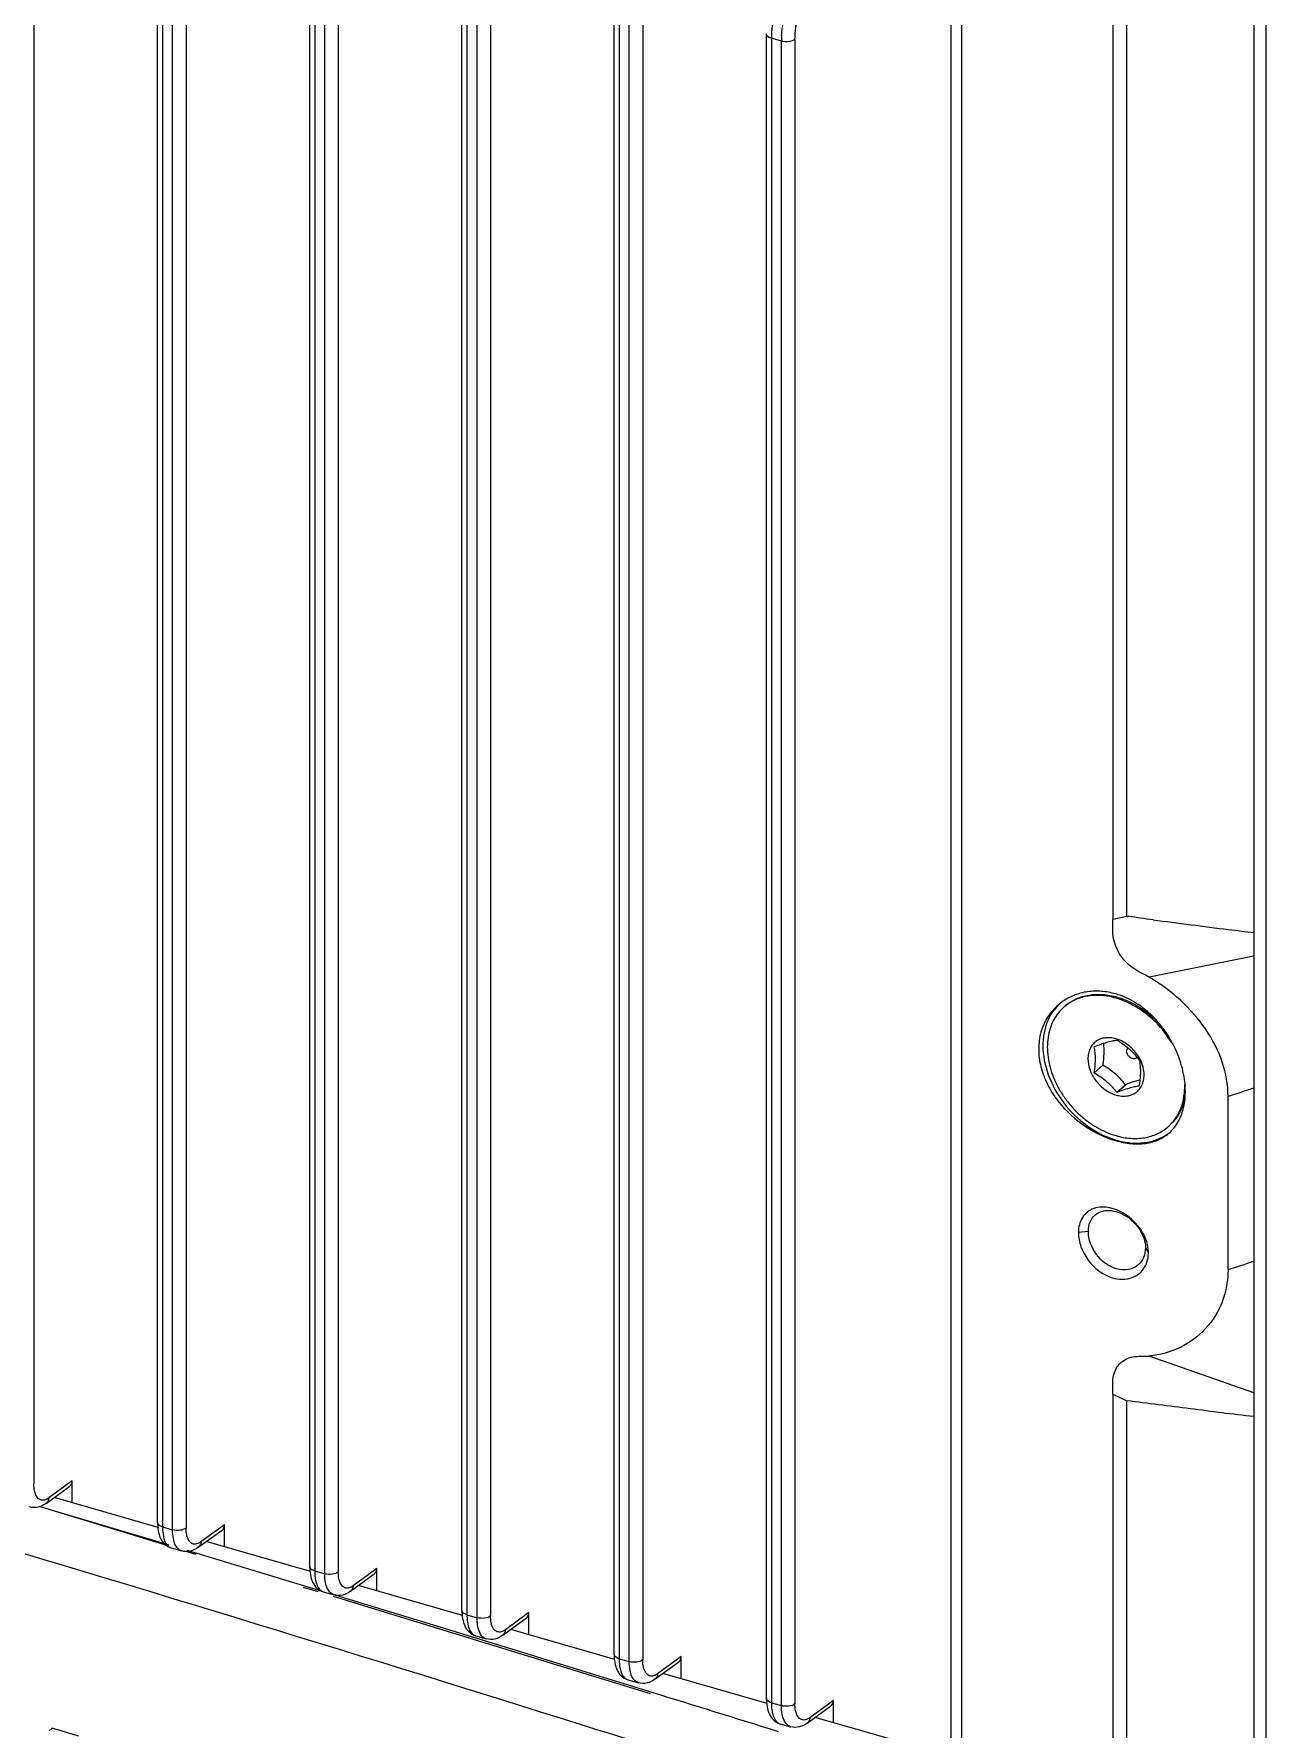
# Model space of a CAD drawing. Header units: millimetres. Extents: x 0 to 3564, y 0 to 2520.
# Drawn here: x 2484 to 2545.6, y 1848.2 to 1933 of the extents above; entities that cross this region are included whole.
import ezdxf

# ---------------------------------------------------------------- set-up
doc = ezdxf.new("R2010")
doc.units = ezdxf.units.MM
doc.layers.get('0').update_dxf_attribs({"lineweight": 13})

# ---------------------------------------------------------------- blocks, each defined once
blk = doc.blocks.new('A$C00222079')
for p, q in [((6.218, 23.867), (5.781, 23.488)), ((6.906, 22.514), (7.343, 22.892))]:
    blk.add_line(p, q)
for centre, radius, start, end in [((5.816, 23.857), 3.725, 71.81284, 73.89251), ((5.775, 24.798), 2.755, 124.53327, 130.89856), ((5.734, 25.094), 2.237, 128.87055, 130.89382), ((5.278, 22.373), 5.103, 30.43233, 31.15554), ((8.006, 22.471), 2.237, 310.89414, 312.91547), ((8.165, 22.036), 2.073, 310.92392, 318.53906), ((8.146, 24.584), 4.676, 253.0269, 253.89628), ((8.031, 24.101), 4.145, 252.61394, 253.89542)]:
    blk.add_arc(centre, radius, start, end)
for points, knots in [([(6.849, 27.436), (6.619, 27.502), (6.152, 27.589), (5.451, 27.57), (4.791, 27.4), (4.394, 27.192), (4.213, 27.067)], [0, 0, 0, 0, 0.261998, 0.514879, 0.76, 1, 1, 1, 1]), ([(4.33, 26.837), (4.41, 26.906), (4.582, 27.035), (4.867, 27.19), (5.175, 27.307), (5.618, 27.41), (6.216, 27.432), (6.692, 27.343), (6.93, 27.274)], [0, 0, 0, 0, 0.116286, 0.233593, 0.352871, 0.474937, 0.729326, 1, 1, 1, 1]), ([(6.87, 27.222), (6.639, 27.289), (6.177, 27.377), (5.597, 27.361), (5.164, 27.269), (4.862, 27.163), (4.582, 27.019), (4.411, 26.9), (4.331, 26.835)], [0, 0, 0, 0, 0.270316, 0.524847, 0.647069, 0.766487, 0.883841, 1, 1, 1, 1]), ([(9.646, 25.013), (9.486, 25.278), (9.118, 25.779), (8.449, 26.418), (7.696, 26.915), (7.147, 27.142), (6.87, 27.222)], [0, 0, 0, 0, 0.256117, 0.511979, 0.761604, 1, 1, 1, 1]), ([(6.93, 27.274), (7.284, 27.172), (7.983, 26.858), (8.586, 26.39), (8.865, 26.12)], [0, 0, 0, 0, 0.487118, 1, 1, 1, 1]), ([(8.877, 26.133), (8.612, 26.422), (8.029, 26.931), (7.334, 27.279), (6.978, 27.396)], [0, 0, 0, 0, 0.511319, 1, 1, 1, 1]), ([(3.971, 26.88), (3.768, 26.704), (3.409, 26.286), (3.073, 25.521), (2.96, 24.664), (3.078, 23.771), (3.413, 22.89), (4.116, 21.786), (4.871, 21.106), (5.43, 20.746)], [0, 0, 0, 0, 0.110779, 0.223415, 0.340175, 0.462703, 0.591528, 0.725827, 1, 1, 1, 1]), ([(3.977, 26.877), (3.853, 26.752), (3.629, 26.471), (3.299, 25.806), (3.209, 25.234), (3.209, 24.851)], [0, 0, 0, 0, 0.237804, 0.481875, 1, 1, 1, 1]), ([(4.27, 26.785), (4.163, 26.692), (3.964, 26.483), (3.727, 26.116), (3.556, 25.702), (3.452, 25.249), (3.419, 24.768), (3.455, 24.267), (3.561, 23.757), (3.733, 23.247), (3.969, 22.749), (4.263, 22.272), (4.61, 21.826), (5.003, 21.418), (5.433, 21.059), (6.036, 20.659), (6.532, 20.439), (6.87, 20.342)], [0, 0, 0, 0, 0.05183, 0.104458, 0.158586, 0.214743, 0.27325, 0.33421, 0.397528, 0.46294, 0.530041, 0.598325, 0.667217, 0.736111, 0.804398, 0.871501, 1, 1, 1, 1]), ([(10.325, 22.187), (10.357, 22.515), (10.328, 23.211), (9.969, 24.604), (9.382, 25.584), (8.877, 26.133)], [0, 0, 0, 0, 0.230273, 0.47968, 1, 1, 1, 1]), ([(3.209, 24.851), (3.209, 24.355), (3.418, 23.321), (4.197, 21.932), (5.345, 20.801), (6.3, 20.3), (6.792, 20.146)], [0, 0, 0, 0, 0.237626, 0.493501, 0.752993, 1, 1, 1, 1]), ([(6.87, 25.188), (6.781, 25.214), (6.602, 25.249), (6.336, 25.247), (6.088, 25.187), (5.871, 25.073), (5.692, 24.906), (5.56, 24.696), (5.481, 24.452), (5.464, 24.277), (5.464, 24.188)], [0, 0, 0, 0, 0.136999, 0.266428, 0.389247, 0.50766, 0.62481, 0.744133, 0.86857, 1, 1, 1, 1]), ([(6.906, 25.112), (6.827, 25.1), (6.657, 25.069), (6.389, 24.999), (6.093, 24.903), (5.887, 24.828), (5.781, 24.787)], [0, 0, 0, 0, 0.204428, 0.440769, 0.709115, 1, 1, 1, 1]), ([(5.839, 24.188), (5.839, 24.293), (5.83, 24.494), (5.799, 24.693), (5.781, 24.787)], [0, 0, 0, 0, 0.522764, 1, 1, 1, 1]), ([(6.276, 24.566), (6.276, 24.6), (6.274, 24.73), (6.264, 24.859), (6.252, 24.954)], [0, 0, 0, 0, 0.260939, 1, 1, 1, 1]), ([(8.076, 24.158), (8.013, 24.281), (7.899, 24.456), (7.717, 24.665), (7.517, 24.854), (7.241, 25.047), (6.995, 25.152), (6.87, 25.188)], [0, 0, 0, 0, 0.25442, 0.382873, 0.510825, 0.761319, 1, 1, 1, 1]), ([(8.031, 24.138), (7.956, 24.233), (7.798, 24.422), (7.53, 24.682), (7.23, 24.913), (7.015, 25.048), (6.906, 25.112)], [0, 0, 0, 0, 0.243221, 0.492743, 0.746206, 1, 1, 1, 1]), ([(7.401, 24.566), (7.401, 24.597), (7.408, 24.642), (7.436, 24.694), (7.454, 24.716), (7.464, 24.726)], [0, 0, 0, 0, 0.51828, 0.762133, 1, 1, 1, 1]), ([(5.464, 24.188), (5.464, 23.995), (5.525, 23.697), (5.695, 23.332), (5.87, 23.069), (6.083, 22.833), (6.4, 22.571), (6.679, 22.431), (6.87, 22.376)], [0, 0, 0, 0, 0.237649, 0.364578, 0.494405, 0.625031, 0.754273, 1, 1, 1, 1]), ([(5.781, 23.488), (5.79, 23.548), (5.821, 23.78), (5.839, 24.014), (5.839, 24.188)], [0, 0, 0, 0, 0.258902, 1, 1, 1, 1]), ([(6.218, 23.867), (6.227, 23.926), (6.258, 24.159), (6.276, 24.393), (6.276, 24.566)], [0, 0, 0, 0, 0.258895, 1, 1, 1, 1]), ([(7.343, 22.892), (7.268, 22.988), (7.11, 23.176), (6.842, 23.436), (6.542, 23.667), (6.327, 23.802), (6.218, 23.867)], [0, 0, 0, 0, 0.243221, 0.492743, 0.746206, 1, 1, 1, 1]), ([(7.682, 24.204), (7.644, 24.215), (7.569, 24.253), (7.479, 24.339), (7.418, 24.447), (7.401, 24.528), (7.401, 24.566)], [0, 0, 0, 0, 0.246106, 0.505616, 0.761983, 1, 1, 1, 1]), ([(7.922, 24.269), (7.91, 24.253), (7.879, 24.223), (7.82, 24.196), (7.752, 24.189), (7.705, 24.197), (7.682, 24.204)], [0, 0, 0, 0, 0.235089, 0.474254, 0.727492, 1, 1, 1, 1]), ([(8.031, 24.138), (8.049, 24.044), (8.08, 23.845), (8.089, 23.643), (8.089, 23.538)], [0, 0, 0, 0, 0.477241, 1, 1, 1, 1]), ([(8.277, 23.376), (8.277, 23.507), (8.239, 23.779), (8.14, 24.033), (8.076, 24.158)], [0, 0, 0, 0, 0.484404, 1, 1, 1, 1]), ([(5.781, 23.488), (5.89, 23.424), (6.105, 23.289), (6.405, 23.058), (6.673, 22.798), (6.831, 22.61), (6.906, 22.514)], [0, 0, 0, 0, 0.253794, 0.507257, 0.756779, 1, 1, 1, 1]), ([(6.87, 22.376), (6.96, 22.35), (7.139, 22.315), (7.405, 22.317), (7.652, 22.376), (7.87, 22.491), (8.049, 22.658), (8.18, 22.868), (8.26, 23.112), (8.277, 23.287), (8.277, 23.376)], [0, 0, 0, 0, 0.136999, 0.266428, 0.389247, 0.50766, 0.62481, 0.744133, 0.86857, 1, 1, 1, 1]), ([(8.069, 23.134), (7.952, 23.103), (7.708, 23.028), (7.468, 22.94), (7.343, 22.892)], [0, 0, 0, 0, 0.473379, 1, 1, 1, 1]), ([(8.089, 23.538), (8.089, 23.482), (8.083, 23.248), (8.057, 23.015), (8.031, 22.839)], [0, 0, 0, 0, 0.239408, 1, 1, 1, 1]), ([(6.906, 22.514), (7.012, 22.554), (7.218, 22.63), (7.514, 22.726), (7.782, 22.795), (7.952, 22.827), (8.031, 22.839)], [0, 0, 0, 0, 0.290885, 0.559231, 0.795572, 1, 1, 1, 1]), ([(9.53, 20.832), (9.595, 20.893), (9.72, 21.024), (9.883, 21.242), (10.022, 21.481), (10.173, 21.828), (10.295, 22.306), (10.315, 22.704), (10.308, 22.907)], [0, 0, 0, 0, 0.11782, 0.236586, 0.356981, 0.479606, 0.733095, 1, 1, 1, 1]), ([(10.306, 22.197), (10.278, 22.062), (10.203, 21.798), (10.033, 21.431), (9.811, 21.103), (9.628, 20.916), (9.531, 20.831)], [0, 0, 0, 0, 0.259837, 0.511539, 0.757326, 1, 1, 1, 1]), ([(9.718, 20.664), (9.893, 20.861), (10.18, 21.349), (10.298, 21.898), (10.325, 22.187)], [0, 0, 0, 0, 0.476373, 1, 1, 1, 1]), ([(5.43, 20.746), (5.538, 20.677), (5.966, 20.421), (6.427, 20.22), (6.781, 20.112)], [0, 0, 0, 0, 0.257591, 1, 1, 1, 1]), ([(6.849, 20.092), (7.102, 20.019), (7.599, 19.919), (8.33, 19.925), (8.989, 20.099), (9.363, 20.332), (9.522, 20.47)], [0, 0, 0, 0, 0.280581, 0.537986, 0.774784, 1, 1, 1, 1]), ([(6.87, 20.342), (7.108, 20.273), (7.585, 20.183), (8.183, 20.206), (8.626, 20.309), (8.934, 20.426), (9.218, 20.581), (9.39, 20.709), (9.471, 20.779)], [0, 0, 0, 0, 0.270674, 0.525062, 0.647129, 0.766407, 0.883714, 1, 1, 1, 1]), ([(6.881, 20.119), (7.114, 20.052), (7.582, 19.96), (8.278, 19.966), (8.923, 20.121), (9.307, 20.324), (9.478, 20.445)], [0, 0, 0, 0, 0.269777, 0.524852, 0.766736, 1, 1, 1, 1])]:
    blk.add_open_spline(points, degree=3, knots=knots)

msp = doc.modelspace()

# ---------------------------------------------------------------- linework, layer by layer
for p, q in [((2545.648, 1659.833), (2545.648, 1995.851)), ((2529.876, 1845.358), (2529.876, 1970.614)), ((2530.397, 1969.939), (2530.397, 1844.712)), ((2545.032, 1958.212), (2545.032, 1888.047)), ((2537.972, 1951.536), (2537.972, 1888.697)), ((2538.676, 1888.842), (2538.676, 1951.214)), ((2483.953, 1943.743), (2483.953, 1860.438)), ((2490.143, 1858.515), (2490.143, 1941.819)), ((2490.393, 1941.603), (2490.393, 1858.298)), ((2490.898, 1858.152), (2490.898, 1941.457)), ((2491.574, 1941.543), (2491.574, 1858.238)), ((2497.764, 1856.315), (2497.764, 1939.619)), ((2498.014, 1939.403), (2498.014, 1856.098)), ((2498.519, 1855.952), (2498.519, 1939.257)), ((2499.195, 1939.343), (2499.195, 1856.038)), ((2505.385, 1854.115), (2505.385, 1937.419)), ((2505.635, 1937.203), (2505.635, 1853.898)), ((2506.14, 1853.752), (2506.14, 1937.057)), ((2506.816, 1937.143), (2506.816, 1853.838)), ((2513.006, 1851.915), (2513.006, 1935.219)), ((2513.256, 1935.003), (2513.256, 1851.698)), ((2513.761, 1851.552), (2513.761, 1934.857)), ((2514.437, 1934.943), (2514.437, 1851.638)), ((2520.627, 1933.018), (2520.627, 1933.019)), ((2520.627, 1849.715), (2520.627, 1933.019)), ((2520.877, 1932.803), (2520.877, 1849.498)), ((2521.382, 1932.657), (2520.877, 1932.803)), ((2522.058, 1932.743), (2522.058, 1849.438)), ((2521.382, 1849.352), (2521.382, 1932.657)), ((2538.676, 1888.842), (2537.972, 1888.697)), ((2545.032, 1888.047), (2545.032, 1886.856)), ((2545.032, 1886.856), (2539.797, 1885.807)), ((2545.032, 1886.856), (2545.032, 1863.816)), ((2543.743, 1871.179), (2543.743, 1879.836)), ((2536.748, 1873.085), (2536.251, 1873.027)), ((2539.606, 1872.26), (2539.754, 1872.016)), ((2545.032, 1865.006), (2539.797, 1866.846)), ((2537.971, 1864.933), (2538.676, 1864.611)), ((2537.971, 1864.933), (2537.971, 1839.928)), ((2538.676, 1793.597), (2538.676, 1864.611)), ((2545.032, 1863.816), (2545.032, 1776.364)), ((2485.877, 1860.608), (2484.696, 1859.747)), ((2485.877, 1859.501), (2485.877, 1860.608)), ((2484.565, 1859.474), (2485.753, 1860.34)), ((2490.175, 1858.261), (2484.964, 1859.765)), ((2484.34, 1859.287), (2484.281, 1859.304)), ((2490.677, 1857.345), (2484.281, 1859.304)), ((2485.344, 1858.988), (2484.34, 1859.287)), ((2489.9, 1857.627), (2485.344, 1858.988)), ((2490.393, 1858.298), (2490.898, 1858.152)), ((2492.186, 1857.274), (2493.374, 1858.14)), ((2493.498, 1858.408), (2492.317, 1857.547)), ((2493.498, 1857.301), (2493.498, 1858.408)), ((2490.721, 1857.381), (2489.9, 1857.627)), ((2490.823, 1857.247), (2491.358, 1857.093)), ((2497.796, 1856.061), (2492.585, 1857.565)), ((2492.076, 1856.916), (2491.573, 1857.07)), ((2492.127, 1856.958), (2491.622, 1857.11)), ((2497.518, 1855.333), (2492.127, 1856.958)), ((2498.014, 1856.098), (2498.519, 1855.952)), ((2499.807, 1855.074), (2500.995, 1855.94)), ((2501.119, 1856.208), (2499.938, 1855.347)), ((2501.119, 1855.101), (2501.119, 1856.208)), ((2498.194, 1855.042), (2497.444, 1855.271)), ((2498.19, 1855.129), (2497.518, 1855.333)), ((2498.271, 1855.105), (2498.19, 1855.129)), ((2498.444, 1855.047), (2498.98, 1854.893)), ((2514.826, 1849.947), (2498.954, 1854.809)), ((2499.74, 1854.659), (2499.033, 1854.874)), ((2501.057, 1854.259), (2499.74, 1854.659)), ((2505.417, 1853.861), (2500.25, 1855.352)), ((2505.117, 1853.022), (2501.057, 1854.259)), ((2505.635, 1853.898), (2506.14, 1853.752)), ((2508.74, 1854.008), (2507.559, 1853.147)), ((2508.74, 1852.901), (2508.74, 1854.008)), ((2505.799, 1852.813), (2505.117, 1853.022)), ((2507.428, 1852.874), (2508.616, 1853.74)), ((2513.038, 1851.661), (2507.827, 1853.165)), ((2506.095, 1852.723), (2505.799, 1852.813)), ((2506.065, 1852.847), (2506.601, 1852.693)), ((2506.628, 1852.56), (2506.095, 1852.723)), ((2507.333, 1852.344), (2506.628, 1852.56)), ((2508.709, 1851.921), (2507.333, 1852.344)), ((2509.428, 1851.701), (2508.709, 1851.921)), ((2512.696, 1850.694), (2509.428, 1851.701)), ((2513.256, 1851.698), (2513.761, 1851.552)), ((2515.049, 1850.674), (2516.237, 1851.54)), ((2516.361, 1851.808), (2515.181, 1850.947)), ((2516.361, 1850.701), (2516.361, 1851.808)), ((2513.671, 1850.393), (2512.696, 1850.694)), ((2513.686, 1850.647), (2514.222, 1850.493)), ((2520.659, 1849.461), (2515.448, 1850.965)), ((2514.202, 1850.229), (2513.671, 1850.393)), ((2514.906, 1850.011), (2514.202, 1850.229)), ((2523.982, 1849.608), (2522.802, 1848.747)), ((2523.982, 1848.501), (2523.982, 1849.608)), ((2508.73, 1849.228), (2509.256, 1849.063)), ((2509.256, 1849.063), (2510.141, 1848.786)), ((2520.877, 1849.498), (2521.382, 1849.352)), ((2522.67, 1848.474), (2523.858, 1849.34)), ((2529.876, 1846.8), (2523.069, 1848.765)), ((2484.726, 1848.087), (2484.876, 1848.217)), ((2486.211, 1847.825), (2484.876, 1848.217)), ((2521.307, 1848.447), (2521.843, 1848.293))]:
    msp.add_line(p, q)
for centre, radius, start, end in [((2525.741, 1932.801), 4.864, 177.8387, 179.97802), ((2526.01, 1932.653), 4.628, 176.55837, 179.95187), ((2711.282, 1363.46), 542.875, 107.83274, 107.97575), ((2506.107, 1989.846), 124.493, 287.59673, 288.22036), ((1669.949, -879.959), 2857.742, 72.669385, 72.802115)]:
    msp.add_arc(centre, radius, start, end)
for centre in [(2485.444, 1860.734), (2493.065, 1858.534), (2500.686, 1856.334), (2508.307, 1854.134), (2515.928, 1851.934), (2523.549, 1849.734)]:
    msp.add_ellipse(centre, major_axis=(-0.327, 0.379), ratio=0.749092, start_param=-3.202828, end_param=-2.426395)
for points, knots in [([(2521.39, 1932.931), (2521.399, 1933.069), (2521.457, 1933.645), (2521.599, 1934.213), (2521.746, 1934.627)], [0, 0, 0, 0, 0.239571, 1, 1, 1, 1]), ([(2522.058, 1932.743), (2522.058, 1933.135), (2522.181, 1933.935), (2522.466, 1934.691), (2522.657, 1935.051)], [0, 0, 0, 0, 0.490317, 1, 1, 1, 1]), ([(2520.964, 1933.771), (2520.953, 1933.704), (2520.912, 1933.443), (2520.888, 1933.18), (2520.881, 1932.984)], [0, 0, 0, 0, 0.257975, 1, 1, 1, 1]), ([(2520.877, 1932.803), (2520.842, 1932.813), (2520.739, 1932.849), (2520.628, 1932.941), (2520.627, 1933.018)], [0, 0, 0, 0, 0.323987, 1, 1, 1, 1]), ([(2522.058, 1932.743), (2521.975, 1932.675), (2521.738, 1932.609), (2521.502, 1932.622), (2521.382, 1932.657)], [0, 0, 0, 0, 0.463301, 1, 1, 1, 1]), ([(2539.797, 1885.807), (2539.661, 1885.887), (2539.376, 1886.022), (2538.958, 1886.258), (2538.596, 1886.584), (2538.21, 1887.087), (2537.932, 1887.818), (2537.972, 1888.414), (2537.972, 1888.696)], [0, 0, 0, 0, 0.127977, 0.256447, 0.388252, 0.520275, 0.770294, 1, 1, 1, 1]), ([(2538.758, 1888.859), (2538.751, 1888.844), (2538.727, 1888.813), (2538.687, 1888.829), (2538.676, 1888.842)], [0, 0, 0, 0, 0.482123, 1, 1, 1, 1]), ([(2539.987, 1888.678), (2541.247, 1888.521), (2542.926, 1888.292), (2544.61, 1888.093), (2545.032, 1888.047)], [0, 0, 0, 0, 0.749278, 1, 1, 1, 1]), ([(2543.743, 1879.836), (2543.746, 1880.415), (2543.525, 1881.616), (2542.674, 1883.268), (2541.399, 1884.706), (2540.354, 1885.479), (2539.797, 1885.807)], [0, 0, 0, 0, 0.233047, 0.481048, 0.739824, 1, 1, 1, 1]), ([(2538.674, 1873.885), (2538.42, 1874.061), (2537.886, 1874.316), (2537.149, 1874.317), (2536.689, 1874.074), (2536.344, 1873.692), (2536.247, 1873.29), (2536.251, 1873.027)], [0, 0, 0, 0, 0.286005, 0.532728, 0.645564, 0.757617, 1, 1, 1, 1]), ([(2536.748, 1873.085), (2536.749, 1873.245), (2536.795, 1873.553), (2536.974, 1873.814), (2537.083, 1873.908)], [0, 0, 0, 0, 0.525343, 1, 1, 1, 1]), ([(2537.083, 1873.908), (2537.175, 1873.988), (2537.405, 1874.113), (2537.809, 1874.154), (2538.24, 1874.064), (2538.811, 1873.782), (2539.387, 1873.203), (2539.61, 1872.567), (2539.606, 1872.26)], [0, 0, 0, 0, 0.102155, 0.212249, 0.33425, 0.466929, 0.74287, 1, 1, 1, 1]), ([(2539.628, 1872.682), (2539.583, 1872.8), (2539.361, 1873.268), (2538.993, 1873.662), (2538.674, 1873.885)], [0, 0, 0, 0, 0.246031, 1, 1, 1, 1]), ([(2536.251, 1873.027), (2536.245, 1872.789), (2536.353, 1872.292), (2536.823, 1871.416), (2537.471, 1870.912), (2537.947, 1870.769)], [0, 0, 0, 0, 0.240233, 0.498879, 1, 1, 1, 1]), ([(2538.158, 1871.213), (2537.761, 1871.323), (2537.058, 1871.859), (2536.753, 1872.678), (2536.748, 1873.085)], [0, 0, 0, 0, 0.502895, 1, 1, 1, 1]), ([(2539.754, 1872.016), (2539.755, 1872.07), (2539.747, 1872.297), (2539.689, 1872.521), (2539.628, 1872.682)], [0, 0, 0, 0, 0.239702, 1, 1, 1, 1]), ([(2539.606, 1872.26), (2539.607, 1872.099), (2539.548, 1871.779), (2539.358, 1871.514), (2539.243, 1871.414)], [0, 0, 0, 0, 0.514899, 1, 1, 1, 1]), ([(2539.619, 1871.395), (2539.642, 1871.441), (2539.723, 1871.639), (2539.756, 1871.855), (2539.754, 1872.016)], [0, 0, 0, 0, 0.243205, 1, 1, 1, 1]), ([(2537.947, 1870.769), (2538.265, 1870.672), (2538.8, 1870.657), (2539.363, 1870.997), (2539.551, 1871.255), (2539.619, 1871.395)], [0, 0, 0, 0, 0.51722, 0.758324, 1, 1, 1, 1]), ([(2539.243, 1871.414), (2539.106, 1871.295), (2538.742, 1871.127), (2538.349, 1871.159), (2538.158, 1871.213)], [0, 0, 0, 0, 0.478972, 1, 1, 1, 1]), ([(2543.743, 1871.179), (2543.744, 1870.633), (2543.552, 1869.548), (2542.696, 1868.153), (2541.384, 1867.187), (2540.332, 1866.898), (2539.796, 1866.846)], [0, 0, 0, 0, 0.255184, 0.502033, 0.748024, 1, 1, 1, 1]), ([(2537.972, 1864.932), (2537.972, 1865.074), (2537.962, 1865.353), (2537.972, 1865.765), (2538.085, 1866.147), (2538.297, 1866.466), (2538.599, 1866.701), (2539.109, 1866.873), (2539.521, 1866.819), (2539.796, 1866.846)], [0, 0, 0, 0, 0.133076, 0.263366, 0.386017, 0.502905, 0.618898, 0.739703, 1, 1, 1, 1]), ([(2545.032, 1863.816), (2543.97, 1863.931), (2541.853, 1864.213), (2539.735, 1864.478), (2538.676, 1864.611)], [0, 0, 0, 0, 0.500235, 1, 1, 1, 1]), ([(2463.588, 1862.832), (2467.374, 1861.733), (2482.456, 1857.314), (2497.493, 1852.739), (2508.73, 1849.228)], [0, 0, 0, 0, 0.250877, 1, 1, 1, 1]), ([(2484.01, 1860), (2484, 1860.032), (2483.965, 1860.175), (2483.953, 1860.324), (2483.953, 1860.438)], [0, 0, 0, 0, 0.226813, 1, 1, 1, 1]), ([(2484.696, 1859.747), (2484.631, 1859.7), (2484.5, 1859.625), (2484.184, 1859.629), (2484.053, 1859.858), (2484.01, 1860)], [0, 0, 0, 0, 0.274351, 0.497881, 1, 1, 1, 1]), ([(2484.696, 1859.747), (2484.695, 1859.72), (2484.683, 1859.617), (2484.626, 1859.518), (2484.565, 1859.474)], [0, 0, 0, 0, 0.269321, 1, 1, 1, 1]), ([(2484.565, 1859.474), (2484.447, 1859.389), (2484.184, 1859.247), (2483.879, 1859.256), (2483.74, 1859.296)], [0, 0, 0, 0, 0.501272, 1, 1, 1, 1]), ([(2490.143, 1858.515), (2490.143, 1858.377), (2490.163, 1858.112), (2490.266, 1857.734), (2490.481, 1857.416), (2490.704, 1857.28), (2490.825, 1857.247)], [0, 0, 0, 0, 0.267561, 0.515091, 0.75462, 1, 1, 1, 1]), ([(2490.393, 1858.298), (2490.358, 1858.308), (2490.255, 1858.345), (2490.143, 1858.438), (2490.143, 1858.515)], [0, 0, 0, 0, 0.324621, 1, 1, 1, 1]), ([(2490.393, 1858.298), (2490.393, 1858.245), (2490.398, 1858.051), (2490.424, 1857.855), (2490.462, 1857.719)], [0, 0, 0, 0, 0.27309, 1, 1, 1, 1]), ([(2491.574, 1858.238), (2491.491, 1858.17), (2491.253, 1858.105), (2491.018, 1858.118), (2490.898, 1858.152)], [0, 0, 0, 0, 0.463542, 1, 1, 1, 1]), ([(2490.972, 1857.571), (2490.959, 1857.614), (2490.913, 1857.804), (2490.898, 1858.001), (2490.898, 1858.152)], [0, 0, 0, 0, 0.226827, 1, 1, 1, 1]), ([(2491.631, 1857.8), (2491.621, 1857.832), (2491.586, 1857.975), (2491.574, 1858.124), (2491.574, 1858.238)], [0, 0, 0, 0, 0.226813, 1, 1, 1, 1]), ([(2490.462, 1857.719), (2490.473, 1857.68), (2490.516, 1857.546), (2490.586, 1857.417), (2490.658, 1857.347)], [0, 0, 0, 0, 0.28664, 1, 1, 1, 1]), ([(2490.658, 1857.347), (2490.67, 1857.335), (2490.719, 1857.292), (2490.777, 1857.26), (2490.823, 1857.247)], [0, 0, 0, 0, 0.26302, 1, 1, 1, 1]), ([(2491.358, 1857.093), (2491.269, 1857.119), (2491.089, 1857.257), (2491.005, 1857.458), (2490.972, 1857.571)], [0, 0, 0, 0, 0.440607, 1, 1, 1, 1]), ([(2492.186, 1857.274), (2492.068, 1857.189), (2491.805, 1857.047), (2491.5, 1857.056), (2491.361, 1857.096)], [0, 0, 0, 0, 0.501272, 1, 1, 1, 1]), ([(2492.317, 1857.547), (2492.252, 1857.5), (2492.121, 1857.425), (2491.805, 1857.429), (2491.674, 1857.658), (2491.631, 1857.8)], [0, 0, 0, 0, 0.274351, 0.497881, 1, 1, 1, 1]), ([(2492.317, 1857.547), (2492.316, 1857.52), (2492.304, 1857.417), (2492.247, 1857.318), (2492.186, 1857.274)], [0, 0, 0, 0, 0.269321, 1, 1, 1, 1]), ([(2497.764, 1856.315), (2497.764, 1856.177), (2497.784, 1855.912), (2497.887, 1855.534), (2498.102, 1855.216), (2498.325, 1855.08), (2498.446, 1855.047)], [0, 0, 0, 0, 0.267561, 0.515091, 0.75462, 1, 1, 1, 1]), ([(2498.014, 1856.098), (2497.979, 1856.108), (2497.876, 1856.145), (2497.764, 1856.238), (2497.764, 1856.315)], [0, 0, 0, 0, 0.324621, 1, 1, 1, 1]), ([(2498.014, 1856.098), (2498.014, 1856.045), (2498.019, 1855.851), (2498.045, 1855.655), (2498.083, 1855.519)], [0, 0, 0, 0, 0.27309, 1, 1, 1, 1]), ([(2498.083, 1855.519), (2498.094, 1855.48), (2498.137, 1855.346), (2498.207, 1855.217), (2498.279, 1855.147)], [0, 0, 0, 0, 0.28664, 1, 1, 1, 1]), ([(2499.195, 1856.038), (2499.112, 1855.97), (2498.874, 1855.905), (2498.639, 1855.918), (2498.519, 1855.952)], [0, 0, 0, 0, 0.463542, 1, 1, 1, 1]), ([(2498.593, 1855.371), (2498.58, 1855.414), (2498.534, 1855.604), (2498.519, 1855.801), (2498.519, 1855.952)], [0, 0, 0, 0, 0.226827, 1, 1, 1, 1]), ([(2499.252, 1855.6), (2499.242, 1855.632), (2499.207, 1855.775), (2499.195, 1855.924), (2499.195, 1856.038)], [0, 0, 0, 0, 0.226813, 1, 1, 1, 1]), ([(2499.938, 1855.347), (2499.873, 1855.3), (2499.742, 1855.225), (2499.426, 1855.229), (2499.295, 1855.458), (2499.252, 1855.6)], [0, 0, 0, 0, 0.274351, 0.497881, 1, 1, 1, 1]), ([(2498.279, 1855.147), (2498.291, 1855.135), (2498.34, 1855.092), (2498.399, 1855.06), (2498.444, 1855.047)], [0, 0, 0, 0, 0.26302, 1, 1, 1, 1]), ([(2498.98, 1854.893), (2498.89, 1854.919), (2498.71, 1855.057), (2498.627, 1855.258), (2498.593, 1855.371)], [0, 0, 0, 0, 0.440607, 1, 1, 1, 1]), ([(2499.807, 1855.074), (2499.689, 1854.989), (2499.426, 1854.847), (2499.121, 1854.856), (2498.982, 1854.896)], [0, 0, 0, 0, 0.501272, 1, 1, 1, 1]), ([(2499.938, 1855.347), (2499.938, 1855.32), (2499.925, 1855.217), (2499.868, 1855.118), (2499.807, 1855.074)], [0, 0, 0, 0, 0.269321, 1, 1, 1, 1]), ([(2505.385, 1854.115), (2505.385, 1853.977), (2505.405, 1853.712), (2505.508, 1853.334), (2505.723, 1853.016), (2505.946, 1852.88), (2506.068, 1852.847)], [0, 0, 0, 0, 0.267561, 0.515091, 0.75462, 1, 1, 1, 1]), ([(2505.635, 1853.898), (2505.6, 1853.908), (2505.497, 1853.945), (2505.385, 1854.038), (2505.385, 1854.115)], [0, 0, 0, 0, 0.324621, 1, 1, 1, 1]), ([(2505.635, 1853.898), (2505.635, 1853.845), (2505.64, 1853.651), (2505.666, 1853.455), (2505.704, 1853.319)], [0, 0, 0, 0, 0.27309, 1, 1, 1, 1]), ([(2506.816, 1853.838), (2506.733, 1853.77), (2506.495, 1853.705), (2506.26, 1853.718), (2506.14, 1853.752)], [0, 0, 0, 0, 0.463542, 1, 1, 1, 1]), ([(2506.873, 1853.4), (2506.863, 1853.432), (2506.828, 1853.575), (2506.816, 1853.724), (2506.816, 1853.838)], [0, 0, 0, 0, 0.226813, 1, 1, 1, 1]), ([(2505.704, 1853.319), (2505.715, 1853.28), (2505.758, 1853.146), (2505.828, 1853.017), (2505.9, 1852.947)], [0, 0, 0, 0, 0.28664, 1, 1, 1, 1]), ([(2506.214, 1853.171), (2506.201, 1853.214), (2506.155, 1853.404), (2506.14, 1853.601), (2506.14, 1853.752)], [0, 0, 0, 0, 0.226827, 1, 1, 1, 1]), ([(2506.601, 1852.693), (2506.511, 1852.719), (2506.331, 1852.857), (2506.248, 1853.058), (2506.214, 1853.171)], [0, 0, 0, 0, 0.440607, 1, 1, 1, 1]), ([(2507.559, 1853.147), (2507.494, 1853.1), (2507.363, 1853.025), (2507.047, 1853.029), (2506.916, 1853.258), (2506.873, 1853.4)], [0, 0, 0, 0, 0.274351, 0.497881, 1, 1, 1, 1]), ([(2507.559, 1853.147), (2507.559, 1853.12), (2507.546, 1853.017), (2507.489, 1852.918), (2507.428, 1852.874)], [0, 0, 0, 0, 0.269321, 1, 1, 1, 1]), ([(2505.9, 1852.947), (2505.912, 1852.935), (2505.961, 1852.892), (2506.02, 1852.86), (2506.065, 1852.847)], [0, 0, 0, 0, 0.26302, 1, 1, 1, 1]), ([(2507.428, 1852.874), (2507.311, 1852.789), (2507.047, 1852.647), (2506.742, 1852.656), (2506.603, 1852.696)], [0, 0, 0, 0, 0.501272, 1, 1, 1, 1]), ([(2513.006, 1851.915), (2513.006, 1851.777), (2513.026, 1851.512), (2513.129, 1851.134), (2513.344, 1850.816), (2513.567, 1850.68), (2513.689, 1850.647)], [0, 0, 0, 0, 0.267561, 0.515091, 0.75462, 1, 1, 1, 1]), ([(2513.256, 1851.698), (2513.221, 1851.708), (2513.118, 1851.745), (2513.006, 1851.838), (2513.006, 1851.915)], [0, 0, 0, 0, 0.324621, 1, 1, 1, 1]), ([(2513.256, 1851.698), (2513.256, 1851.645), (2513.261, 1851.451), (2513.287, 1851.255), (2513.325, 1851.119)], [0, 0, 0, 0, 0.27309, 1, 1, 1, 1]), ([(2514.437, 1851.638), (2514.354, 1851.57), (2514.116, 1851.505), (2513.881, 1851.518), (2513.761, 1851.552)], [0, 0, 0, 0, 0.463542, 1, 1, 1, 1]), ([(2513.835, 1850.971), (2513.822, 1851.014), (2513.776, 1851.204), (2513.761, 1851.401), (2513.761, 1851.552)], [0, 0, 0, 0, 0.226827, 1, 1, 1, 1]), ([(2514.494, 1851.2), (2514.484, 1851.232), (2514.449, 1851.375), (2514.437, 1851.524), (2514.437, 1851.638)], [0, 0, 0, 0, 0.226813, 1, 1, 1, 1]), ([(2513.325, 1851.119), (2513.336, 1851.08), (2513.379, 1850.946), (2513.45, 1850.817), (2513.521, 1850.747)], [0, 0, 0, 0, 0.28664, 1, 1, 1, 1]), ([(2513.521, 1850.747), (2513.533, 1850.735), (2513.582, 1850.692), (2513.641, 1850.66), (2513.686, 1850.647)], [0, 0, 0, 0, 0.26302, 1, 1, 1, 1]), ([(2514.222, 1850.493), (2514.132, 1850.519), (2513.952, 1850.657), (2513.869, 1850.858), (2513.835, 1850.971)], [0, 0, 0, 0, 0.440607, 1, 1, 1, 1]), ([(2515.049, 1850.674), (2514.932, 1850.589), (2514.668, 1850.447), (2514.363, 1850.456), (2514.224, 1850.496)], [0, 0, 0, 0, 0.501272, 1, 1, 1, 1]), ([(2515.181, 1850.947), (2515.115, 1850.9), (2514.984, 1850.825), (2514.668, 1850.829), (2514.537, 1851.058), (2514.494, 1851.2)], [0, 0, 0, 0, 0.274351, 0.497881, 1, 1, 1, 1]), ([(2515.18, 1850.947), (2515.18, 1850.92), (2515.167, 1850.817), (2515.11, 1850.718), (2515.049, 1850.674)], [0, 0, 0, 0, 0.269321, 1, 1, 1, 1]), ([(2520.627, 1849.715), (2520.627, 1849.577), (2520.647, 1849.312), (2520.75, 1848.934), (2520.965, 1848.616), (2521.188, 1848.48), (2521.31, 1848.447)], [0, 0, 0, 0, 0.267561, 0.515091, 0.75462, 1, 1, 1, 1]), ([(2520.877, 1849.498), (2520.842, 1849.508), (2520.739, 1849.545), (2520.627, 1849.638), (2520.627, 1849.715)], [0, 0, 0, 0, 0.324621, 1, 1, 1, 1]), ([(2510.141, 1848.786), (2511.815, 1848.262), (2518.499, 1846.161), (2525.173, 1844.031), (2530.171, 1842.418)], [0, 0, 0, 0, 0.250368, 1, 1, 1, 1]), ([(2520.877, 1849.498), (2520.877, 1849.445), (2520.882, 1849.251), (2520.908, 1849.055), (2520.946, 1848.919)], [0, 0, 0, 0, 0.27309, 1, 1, 1, 1]), ([(2520.946, 1848.919), (2520.957, 1848.88), (2521, 1848.746), (2521.071, 1848.617), (2521.142, 1848.547)], [0, 0, 0, 0, 0.28664, 1, 1, 1, 1]), ([(2522.058, 1849.438), (2521.975, 1849.37), (2521.737, 1849.305), (2521.502, 1849.318), (2521.382, 1849.352)], [0, 0, 0, 0, 0.463542, 1, 1, 1, 1]), ([(2521.456, 1848.771), (2521.443, 1848.814), (2521.397, 1849.004), (2521.382, 1849.201), (2521.382, 1849.352)], [0, 0, 0, 0, 0.226827, 1, 1, 1, 1]), ([(2521.843, 1848.293), (2521.753, 1848.319), (2521.573, 1848.457), (2521.49, 1848.658), (2521.456, 1848.771)], [0, 0, 0, 0, 0.440607, 1, 1, 1, 1]), ([(2522.115, 1849), (2522.105, 1849.032), (2522.07, 1849.175), (2522.058, 1849.324), (2522.058, 1849.438)], [0, 0, 0, 0, 0.226813, 1, 1, 1, 1]), ([(2522.802, 1848.747), (2522.736, 1848.7), (2522.605, 1848.625), (2522.29, 1848.629), (2522.158, 1848.858), (2522.115, 1849)], [0, 0, 0, 0, 0.274351, 0.497881, 1, 1, 1, 1]), ([(2522.801, 1848.747), (2522.801, 1848.72), (2522.788, 1848.617), (2522.731, 1848.518), (2522.67, 1848.474)], [0, 0, 0, 0, 0.269321, 1, 1, 1, 1]), ([(2521.142, 1848.547), (2521.154, 1848.535), (2521.203, 1848.492), (2521.262, 1848.46), (2521.307, 1848.447)], [0, 0, 0, 0, 0.26302, 1, 1, 1, 1]), ([(2522.67, 1848.474), (2522.553, 1848.389), (2522.289, 1848.247), (2521.984, 1848.256), (2521.845, 1848.296)], [0, 0, 0, 0, 0.501272, 1, 1, 1, 1])]:
    msp.add_open_spline(points, degree=3, knots=knots)
msp.add_open_spline([(2539.987, 1888.678), (2539.576, 1888.724), (2539.167, 1888.797), (2538.758, 1888.859)], degree=3)

# ---------------------------------------------------------------- block references
msp.add_blockref('A$C00222079', (2531.263, 1857.536))

doc.saveas('drawing.dxf')
